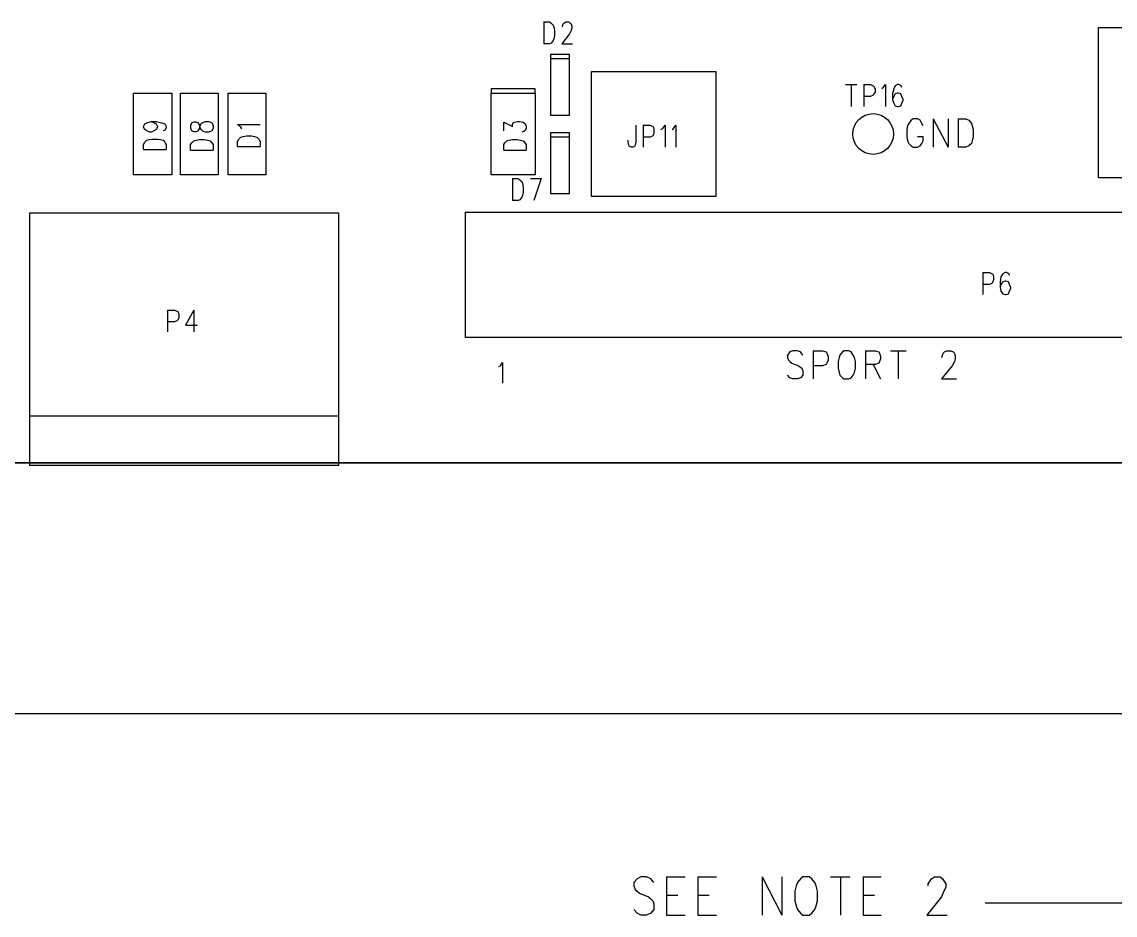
# Model space of a CAD drawing. Extents: x 11.9 to 28.1, y 10.8 to 21.2.
# Drawn here: x 19.889 to 21.634, y 14.319 to 15.745 of the extents above; entities that cross this region are included whole.
import ezdxf

# ---------------------------------------------------------------- set-up
doc = ezdxf.new("R2010")
doc.units = 0
doc.header["$MEASUREMENT"] = 0
doc.layers.add('LAYNR1', color=2, linetype='Continuous')

msp = doc.modelspace()

# ---------------------------------------------------------------- linework, layer by layer
at = {"layer": 'LAYNR1', "color": 7}
for points in [[(20.722, 15.745), (20.722, 15.71)], [(20.722, 15.745), (20.731, 15.745)], [(20.731, 15.745), (20.734, 15.743)], [(20.734, 15.743), (20.737, 15.74)], [(20.737, 15.74), (20.738, 15.737)], [(20.738, 15.737), (20.739, 15.731)], [(20.752, 15.738), (20.753, 15.742)], [(20.752, 15.737), (20.752, 15.738)], [(20.753, 15.742), (20.754, 15.743)], [(20.754, 15.743), (20.757, 15.745)], [(20.757, 15.745), (20.762, 15.745)], [(20.762, 15.745), (20.764, 15.743)], [(20.764, 15.743), (20.766, 15.742)], [(20.766, 15.742), (20.767, 15.738)], [(20.767, 15.735), (20.766, 15.731)], [(20.767, 15.738), (20.767, 15.735)], [(21.608, 15.496), (21.608, 15.736)], [(21.608, 15.736), (22.237, 15.736)], [(20.737, 15.715), (20.734, 15.711)], [(20.738, 15.718), (20.737, 15.715)], [(20.739, 15.723), (20.738, 15.718)], [(20.739, 15.731), (20.739, 15.723)], [(20.763, 15.726), (20.751, 15.71)], [(20.766, 15.731), (20.763, 15.726)], [(20.731, 15.71), (20.722, 15.71)], [(20.734, 15.711), (20.731, 15.71)], [(20.751, 15.71), (20.768, 15.71)], [(20.763, 15.693), (20.733, 15.693)], [(20.733, 15.693), (20.733, 15.686)], [(20.763, 15.686), (20.733, 15.686)], [(20.733, 15.686), (20.733, 15.596)], [(20.763, 15.686), (20.763, 15.693)], [(20.763, 15.596), (20.763, 15.686)], [(20.798, 15.466), (20.798, 15.666)], [(20.798, 15.666), (20.997, 15.666)], [(20.997, 15.666), (20.997, 15.466)], [(21.204, 15.645), (21.222, 15.645)], [(21.213, 15.645), (21.213, 15.61)], [(21.233, 15.645), (21.233, 15.61)], [(21.233, 15.645), (21.244, 15.645)], [(21.244, 15.645), (21.248, 15.643)], [(21.264, 15.64), (21.268, 15.645)], [(21.268, 15.645), (21.268, 15.61)], [(21.287, 15.645), (21.283, 15.643)], [(21.289, 15.645), (21.287, 15.645)], [(21.293, 15.643), (21.289, 15.645)], [(20.067, 15.501), (20.067, 15.631)], [(20.067, 15.631), (20.128, 15.631)], [(20.128, 15.631), (20.128, 15.501)], [(20.142, 15.501), (20.142, 15.631)], [(20.142, 15.631), (20.202, 15.631)], [(20.202, 15.631), (20.202, 15.501)], [(20.218, 15.501), (20.218, 15.631)], [(20.218, 15.631), (20.278, 15.631)], [(20.278, 15.631), (20.278, 15.501)], [(20.708, 15.638), (20.638, 15.638)], [(20.638, 15.638), (20.638, 15.631)], [(20.638, 15.501), (20.638, 15.631)], [(20.638, 15.631), (20.708, 15.631)], [(20.708, 15.631), (20.708, 15.638)], [(20.708, 15.631), (20.708, 15.501)], [(21.248, 15.628), (21.244, 15.626)], [(21.248, 15.643), (21.249, 15.642)], [(21.249, 15.63), (21.248, 15.628)], [(21.249, 15.642), (21.251, 15.638)], [(21.251, 15.633), (21.249, 15.63)], [(21.251, 15.638), (21.251, 15.633)], [(21.262, 15.638), (21.264, 15.64)], [(21.281, 15.638), (21.279, 15.63)], [(21.279, 15.63), (21.279, 15.621)], [(21.283, 15.643), (21.281, 15.638)], [(21.283, 15.63), (21.281, 15.626)], [(21.287, 15.631), (21.283, 15.63)], [(21.288, 15.631), (21.287, 15.631)], [(21.292, 15.63), (21.288, 15.631)], [(21.294, 15.626), (21.292, 15.63)], [(21.294, 15.64), (21.293, 15.643)], [(21.244, 15.626), (21.233, 15.626)], [(21.281, 15.626), (21.279, 15.621)], [(21.279, 15.621), (21.281, 15.615)], [(21.281, 15.615), (21.283, 15.611)], [(21.283, 15.611), (21.287, 15.61)], [(21.287, 15.61), (21.288, 15.61)], [(21.288, 15.61), (21.292, 15.611)], [(21.292, 15.611), (21.294, 15.615)], [(21.296, 15.621), (21.294, 15.626)], [(21.294, 15.615), (21.296, 15.62)], [(21.296, 15.62), (21.296, 15.621)], [(20.733, 15.596), (20.763, 15.596)], [(20.083, 15.578), (20.085, 15.582)], [(20.083, 15.577), (20.083, 15.578)], [(20.085, 15.573), (20.083, 15.577)], [(20.085, 15.582), (20.088, 15.584)], [(20.088, 15.584), (20.095, 15.586)], [(20.095, 15.586), (20.1, 15.584)], [(20.095, 15.586), (20.103, 15.586)], [(20.1, 15.584), (20.103, 15.582)], [(20.103, 15.586), (20.112, 15.584)], [(20.103, 15.582), (20.105, 15.578)], [(20.105, 15.577), (20.103, 15.573)], [(20.105, 15.578), (20.105, 15.577)], [(20.112, 15.584), (20.117, 15.582)], [(20.117, 15.582), (20.119, 15.578)], [(20.119, 15.576), (20.117, 15.572)], [(20.119, 15.578), (20.119, 15.576)], [(20.238, 15.577), (20.233, 15.581)], [(20.233, 15.581), (20.269, 15.581)], [(20.24, 15.574), (20.238, 15.577)], [(20.658, 15.571), (20.658, 15.585), (20.672, 15.578), (20.672, 15.581), (20.673, 15.584), (20.675, 15.585), (20.68, 15.586), (20.683, 15.586), (20.689, 15.585), (20.692, 15.583), (20.694, 15.579), (20.694, 15.575), (20.692, 15.571), (20.69, 15.57), (20.687, 15.569)], [(20.869, 15.58), (20.869, 15.553)], [(20.881, 15.58), (20.881, 15.545)], [(20.881, 15.58), (20.892, 15.58)], [(20.892, 15.58), (20.896, 15.578)], [(20.896, 15.578), (20.897, 15.577)], [(20.897, 15.577), (20.898, 15.573)], [(20.909, 15.573), (20.912, 15.575)], [(20.912, 15.575), (20.916, 15.58)], [(20.916, 15.58), (20.916, 15.545)], [(20.927, 15.573), (20.929, 15.575)], [(20.929, 15.575), (20.933, 15.58)], [(20.933, 15.58), (20.933, 15.545)], [(21.303, 15.579), (21.302, 15.573), (21.302, 15.562)], [(21.328, 15.579), (21.326, 15.583), (21.323, 15.588), (21.319, 15.59), (21.312, 15.59), (21.309, 15.588), (21.305, 15.583), (21.303, 15.579)], [(21.344, 15.59), (21.344, 15.545)], [(21.344, 15.59), (21.368, 15.545)], [(21.368, 15.59), (21.368, 15.545)], [(21.384, 15.59), (21.384, 15.545)], [(21.384, 15.59), (21.396, 15.59), (21.401, 15.588), (21.405, 15.583), (21.406, 15.579)], [(21.406, 15.579), (21.408, 15.573), (21.408, 15.562)], [(20.088, 15.571), (20.085, 15.573)], [(20.093, 15.569), (20.088, 15.571)], [(20.088, 15.556), (20.092, 15.557)], [(20.092, 15.557), (20.097, 15.558)], [(20.095, 15.569), (20.093, 15.569)], [(20.1, 15.571), (20.095, 15.569)], [(20.097, 15.558), (20.105, 15.558)], [(20.103, 15.573), (20.1, 15.571)], [(20.105, 15.558), (20.11, 15.557)], [(20.11, 15.557), (20.114, 15.556)], [(20.117, 15.572), (20.114, 15.571)], [(20.158, 15.54), (20.158, 15.549), (20.16, 15.552), (20.163, 15.555), (20.167, 15.556), (20.172, 15.557), (20.18, 15.557), (20.185, 15.556), (20.189, 15.555), (20.192, 15.552), (20.194, 15.549), (20.194, 15.54)], [(20.233, 15.554), (20.235, 15.558)], [(20.235, 15.558), (20.238, 15.561)], [(20.238, 15.561), (20.242, 15.562)], [(20.242, 15.562), (20.247, 15.563)], [(20.247, 15.563), (20.255, 15.563)], [(20.255, 15.563), (20.26, 15.562)], [(20.26, 15.562), (20.264, 15.561)], [(20.264, 15.561), (20.267, 15.558)], [(20.267, 15.558), (20.269, 15.554)], [(20.658, 15.54), (20.658, 15.549), (20.66, 15.552), (20.663, 15.555), (20.667, 15.556), (20.672, 15.557), (20.68, 15.557), (20.685, 15.556), (20.689, 15.555), (20.692, 15.552), (20.694, 15.549), (20.694, 15.54)], [(20.763, 15.568), (20.733, 15.568)], [(20.733, 15.568), (20.733, 15.561)], [(20.763, 15.561), (20.733, 15.561)], [(20.733, 15.561), (20.733, 15.471)], [(20.763, 15.561), (20.763, 15.568)], [(20.763, 15.471), (20.763, 15.561)], [(20.892, 15.561), (20.881, 15.561)], [(20.896, 15.563), (20.892, 15.561)], [(20.897, 15.565), (20.896, 15.563)], [(20.898, 15.568), (20.897, 15.565)], [(20.898, 15.573), (20.898, 15.568)], [(21.302, 15.562), (21.303, 15.555), (21.305, 15.551), (21.309, 15.547), (21.312, 15.545)], [(21.319, 15.545), (21.323, 15.547), (21.326, 15.551), (21.328, 15.555), (21.328, 15.562)], [(21.319, 15.562), (21.328, 15.562)], [(21.408, 15.562), (21.406, 15.555), (21.405, 15.551), (21.401, 15.547), (21.396, 15.545)], [(20.083, 15.549), (20.085, 15.553)], [(20.083, 15.541), (20.083, 15.549)], [(20.083, 15.541), (20.119, 15.541)], [(20.085, 15.553), (20.088, 15.556)], [(20.114, 15.556), (20.117, 15.553)], [(20.117, 15.553), (20.119, 15.549)], [(20.119, 15.549), (20.119, 15.541)], [(20.158, 15.54), (20.194, 15.54)], [(20.233, 15.546), (20.233, 15.554)], [(20.233, 15.546), (20.269, 15.546)], [(20.269, 15.554), (20.269, 15.546)], [(20.658, 15.54), (20.694, 15.54)], [(20.857, 15.553), (20.857, 15.556)], [(20.858, 15.548), (20.857, 15.553)], [(20.859, 15.546), (20.858, 15.548)], [(20.862, 15.545), (20.859, 15.546)], [(20.864, 15.545), (20.862, 15.545)], [(20.867, 15.546), (20.864, 15.545)], [(20.868, 15.548), (20.867, 15.546)], [(20.869, 15.553), (20.868, 15.548)], [(21.312, 15.545), (21.319, 15.545)], [(21.396, 15.545), (21.384, 15.545)], [(20.128, 15.501), (20.067, 15.501)], [(20.202, 15.501), (20.142, 15.501)], [(20.278, 15.501), (20.218, 15.501)], [(20.708, 15.501), (20.638, 15.501)], [(20.672, 15.495), (20.672, 15.46)], [(20.672, 15.495), (20.681, 15.495), (20.684, 15.493), (20.687, 15.49), (20.688, 15.487), (20.689, 15.481), (20.689, 15.473), (20.688, 15.468), (20.687, 15.465), (20.684, 15.461), (20.681, 15.46), (20.672, 15.46)], [(20.701, 15.495), (20.718, 15.495)], [(20.718, 15.495), (20.706, 15.46)], [(22.237, 15.496), (21.608, 15.496)], [(20.733, 15.471), (20.763, 15.471)], [(20.997, 15.466), (20.798, 15.466)], [(19.901, 15.037), (19.901, 15.44)], [(19.901, 15.44), (20.394, 15.44)], [(20.394, 15.44), (20.394, 15.037)], [(20.597, 15.241), (20.597, 15.441)], [(20.597, 15.441), (22.298, 15.441)], [(21.423, 15.345), (21.423, 15.31)], [(21.423, 15.345), (21.434, 15.345), (21.438, 15.343), (21.439, 15.342), (21.44, 15.338), (21.44, 15.333), (21.439, 15.33), (21.438, 15.328), (21.434, 15.326), (21.423, 15.326)], [(21.466, 15.34), (21.465, 15.343), (21.461, 15.345), (21.459, 15.345), (21.455, 15.343), (21.452, 15.338), (21.451, 15.33), (21.451, 15.321), (21.452, 15.315), (21.455, 15.311), (21.459, 15.31), (21.46, 15.31), (21.464, 15.311), (21.466, 15.315), (21.468, 15.32), (21.468, 15.321), (21.466, 15.326), (21.464, 15.33), (21.46, 15.331), (21.459, 15.331), (21.455, 15.33), (21.452, 15.326), (21.451, 15.321)], [(20.121, 15.285), (20.121, 15.25)], [(20.121, 15.285), (20.132, 15.285), (20.136, 15.283), (20.138, 15.282), (20.139, 15.278), (20.139, 15.273), (20.138, 15.27), (20.136, 15.268), (20.132, 15.266), (20.121, 15.266)], [(20.163, 15.285), (20.15, 15.261), (20.169, 15.261)], [(20.163, 15.285), (20.163, 15.25)], [(22.298, 15.241), (20.597, 15.241)], [(21.136, 15.213), (21.132, 15.218), (21.127, 15.22), (21.12, 15.22), (21.115, 15.218), (21.111, 15.213), (21.111, 15.209)], [(21.111, 15.209), (21.113, 15.205), (21.115, 15.203), (21.118, 15.2), (21.129, 15.196), (21.132, 15.194), (21.134, 15.192)], [(21.152, 15.22), (21.152, 15.175)], [(21.152, 15.22), (21.167, 15.22), (21.173, 15.218), (21.174, 15.216), (21.176, 15.211), (21.176, 15.205), (21.174, 15.2), (21.173, 15.198), (21.167, 15.196), (21.152, 15.196)], [(21.194, 15.209), (21.192, 15.203), (21.192, 15.192)], [(21.202, 15.22), (21.199, 15.218), (21.195, 15.213), (21.194, 15.209)], [(21.218, 15.209), (21.216, 15.213), (21.213, 15.218), (21.209, 15.22), (21.202, 15.22)], [(21.22, 15.192), (21.22, 15.203), (21.218, 15.209)], [(21.236, 15.22), (21.236, 15.175)], [(21.236, 15.22), (21.251, 15.22), (21.257, 15.218), (21.258, 15.216), (21.26, 15.211), (21.26, 15.207), (21.258, 15.203), (21.257, 15.2), (21.251, 15.198), (21.236, 15.198)], [(21.276, 15.22), (21.301, 15.22)], [(21.288, 15.22), (21.288, 15.175)], [(21.358, 15.209), (21.358, 15.211), (21.36, 15.216), (21.362, 15.218), (21.365, 15.22), (21.372, 15.22), (21.376, 15.218), (21.378, 15.216), (21.379, 15.211), (21.379, 15.207), (21.378, 15.203), (21.374, 15.196), (21.357, 15.175)], [(20.65, 15.195), (20.653, 15.196), (20.656, 15.201), (20.656, 15.168)], [(21.134, 15.192), (21.136, 15.188), (21.136, 15.181), (21.132, 15.177), (21.127, 15.175)], [(21.192, 15.192), (21.194, 15.185), (21.195, 15.181), (21.199, 15.177), (21.202, 15.175)], [(21.209, 15.175), (21.213, 15.177), (21.216, 15.181), (21.218, 15.185), (21.22, 15.192)], [(21.248, 15.198), (21.26, 15.175)], [(21.12, 15.175), (21.115, 15.177), (21.111, 15.181)], [(21.127, 15.175), (21.12, 15.175)], [(21.202, 15.175), (21.209, 15.175)], [(21.357, 15.175), (21.381, 15.175)], [(22.583, 15.163), (21.778, 14.338), (21.427, 14.338)], [(19.901, 15.116), (20.394, 15.116)], [(23.448, 15.041), (13.097, 15.041)], [(14.773, 15.041), (23.198, 15.041)], [(20.394, 15.037), (19.901, 15.037)], [(13.097, 14.641), (23.448, 14.641)], [(20.898, 14.371), (20.893, 14.377), (20.886, 14.38), (20.877, 14.38), (20.871, 14.377), (20.866, 14.371), (20.866, 14.366)], [(20.918, 14.38), (20.918, 14.319)], [(20.918, 14.38), (20.948, 14.38)], [(20.968, 14.38), (20.968, 14.319)], [(20.968, 14.38), (20.998, 14.38)], [(21.071, 14.38), (21.071, 14.319)], [(21.071, 14.38), (21.102, 14.319)], [(21.102, 14.38), (21.102, 14.319)], [(21.136, 14.38), (21.132, 14.377), (21.127, 14.371), (21.125, 14.366)], [(21.157, 14.366), (21.155, 14.371), (21.15, 14.377), (21.146, 14.38), (21.136, 14.38)], [(21.18, 14.38), (21.211, 14.38)], [(21.196, 14.38), (21.196, 14.319)], [(21.232, 14.38), (21.232, 14.319)], [(21.232, 14.38), (21.261, 14.38)], [(21.336, 14.366), (21.336, 14.369), (21.339, 14.374), (21.341, 14.377), (21.346, 14.38), (21.355, 14.38), (21.359, 14.377), (21.361, 14.374), (21.364, 14.369), (21.364, 14.363), (21.361, 14.357), (21.357, 14.348), (21.334, 14.319)], [(20.866, 14.366), (20.868, 14.36), (20.871, 14.357), (20.875, 14.354), (20.889, 14.348), (20.893, 14.345), (20.896, 14.342)], [(21.125, 14.366), (21.123, 14.357), (21.123, 14.342)], [(21.159, 14.342), (21.159, 14.357), (21.157, 14.366)], [(20.896, 14.342), (20.898, 14.337), (20.898, 14.328), (20.893, 14.322), (20.886, 14.319)], [(20.918, 14.351), (20.936, 14.351)], [(20.968, 14.351), (20.986, 14.351)], [(21.123, 14.342), (21.125, 14.334), (21.127, 14.328), (21.132, 14.322), (21.136, 14.319)], [(21.146, 14.319), (21.15, 14.322), (21.155, 14.328), (21.157, 14.334), (21.159, 14.342)], [(21.232, 14.351), (21.25, 14.351)], [(20.877, 14.319), (20.871, 14.322), (20.866, 14.328)], [(20.886, 14.319), (20.877, 14.319)], [(20.918, 14.319), (20.948, 14.319)], [(20.968, 14.319), (20.998, 14.319)], [(21.136, 14.319), (21.146, 14.319)], [(21.232, 14.319), (21.261, 14.319)], [(21.334, 14.319), (21.366, 14.319)]]:
    msp.add_lwpolyline(points, dxfattribs=at)
msp.add_lwpolyline([(20.158, 15.575), (20.16, 15.571), (20.163, 15.57), (20.167, 15.57), (20.17, 15.571), (20.172, 15.574), (20.173, 15.579), (20.175, 15.583), (20.178, 15.585), (20.182, 15.586), (20.187, 15.586), (20.19, 15.585), (20.192, 15.584), (20.194, 15.58), (20.194, 15.575), (20.192, 15.571), (20.19, 15.57), (20.187, 15.569), (20.182, 15.569), (20.178, 15.57), (20.175, 15.573), (20.173, 15.576), (20.172, 15.581), (20.17, 15.584), (20.167, 15.585), (20.163, 15.585), (20.16, 15.584), (20.158, 15.58), (20.158, 15.575)], close=True, dxfattribs=at)
msp.add_circle((21.248, 15.566), 0.0325, dxfattribs=at)

doc.saveas('drawing.dxf')
